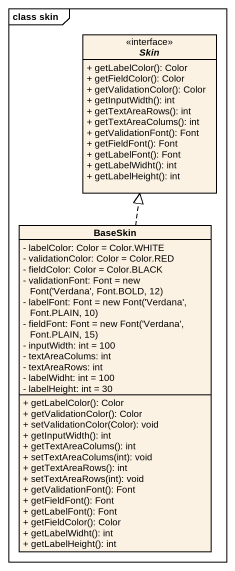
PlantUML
@startuml
mainframe class skin
hide circle
hide empty members
skinparam classAttributeIconSize 0
interface Skin <<interface>> {
  + getLabelColor(): Color
  + getFieldColor(): Color
  + getValidationColor(): Color
  + getInputWidth(): int
  + getTextAreaRows(): int
  + getTextAreaColums(): int
  + getValidationFont(): Font
  + getFieldFont(): Font
  + getLabelFont(): Font
  + getLabelWidht(): int
  + getLabelHeight(): int
}
class BaseSkin {
  - labelColor: Color = Color.WHITE
  - validationColor: Color = Color.RED
  - fieldColor: Color = Color.BLACK
  {field} - validationFont: Font = new Font('Verdana', Font.BOLD, 12)
  {field} - labelFont: Font = new Font('Verdana', Font.PLAIN, 10)
  {field} - fieldFont: Font = new Font('Verdana', Font.PLAIN, 15)
  - inputWidth: int = 100
  - textAreaColums: int
  - textAreaRows: int
  - labelWidht: int = 100
  - labelHeight: int = 30
  + getLabelColor(): Color
  + getValidationColor(): Color
  + setValidationColor(Color): void
  + getInputWidth(): int
  + getTextAreaColums(): int
  + setTextAreaColums(int): void
  + getTextAreaRows(): int
  + setTextAreaRows(int): void
  + getValidationFont(): Font
  + getFieldFont(): Font
  + getLabelFont(): Font
  + getFieldColor(): Color
  + getLabelWidht(): int
  + getLabelHeight(): int
}
BaseSkin .up.|> Skin
@enduml
